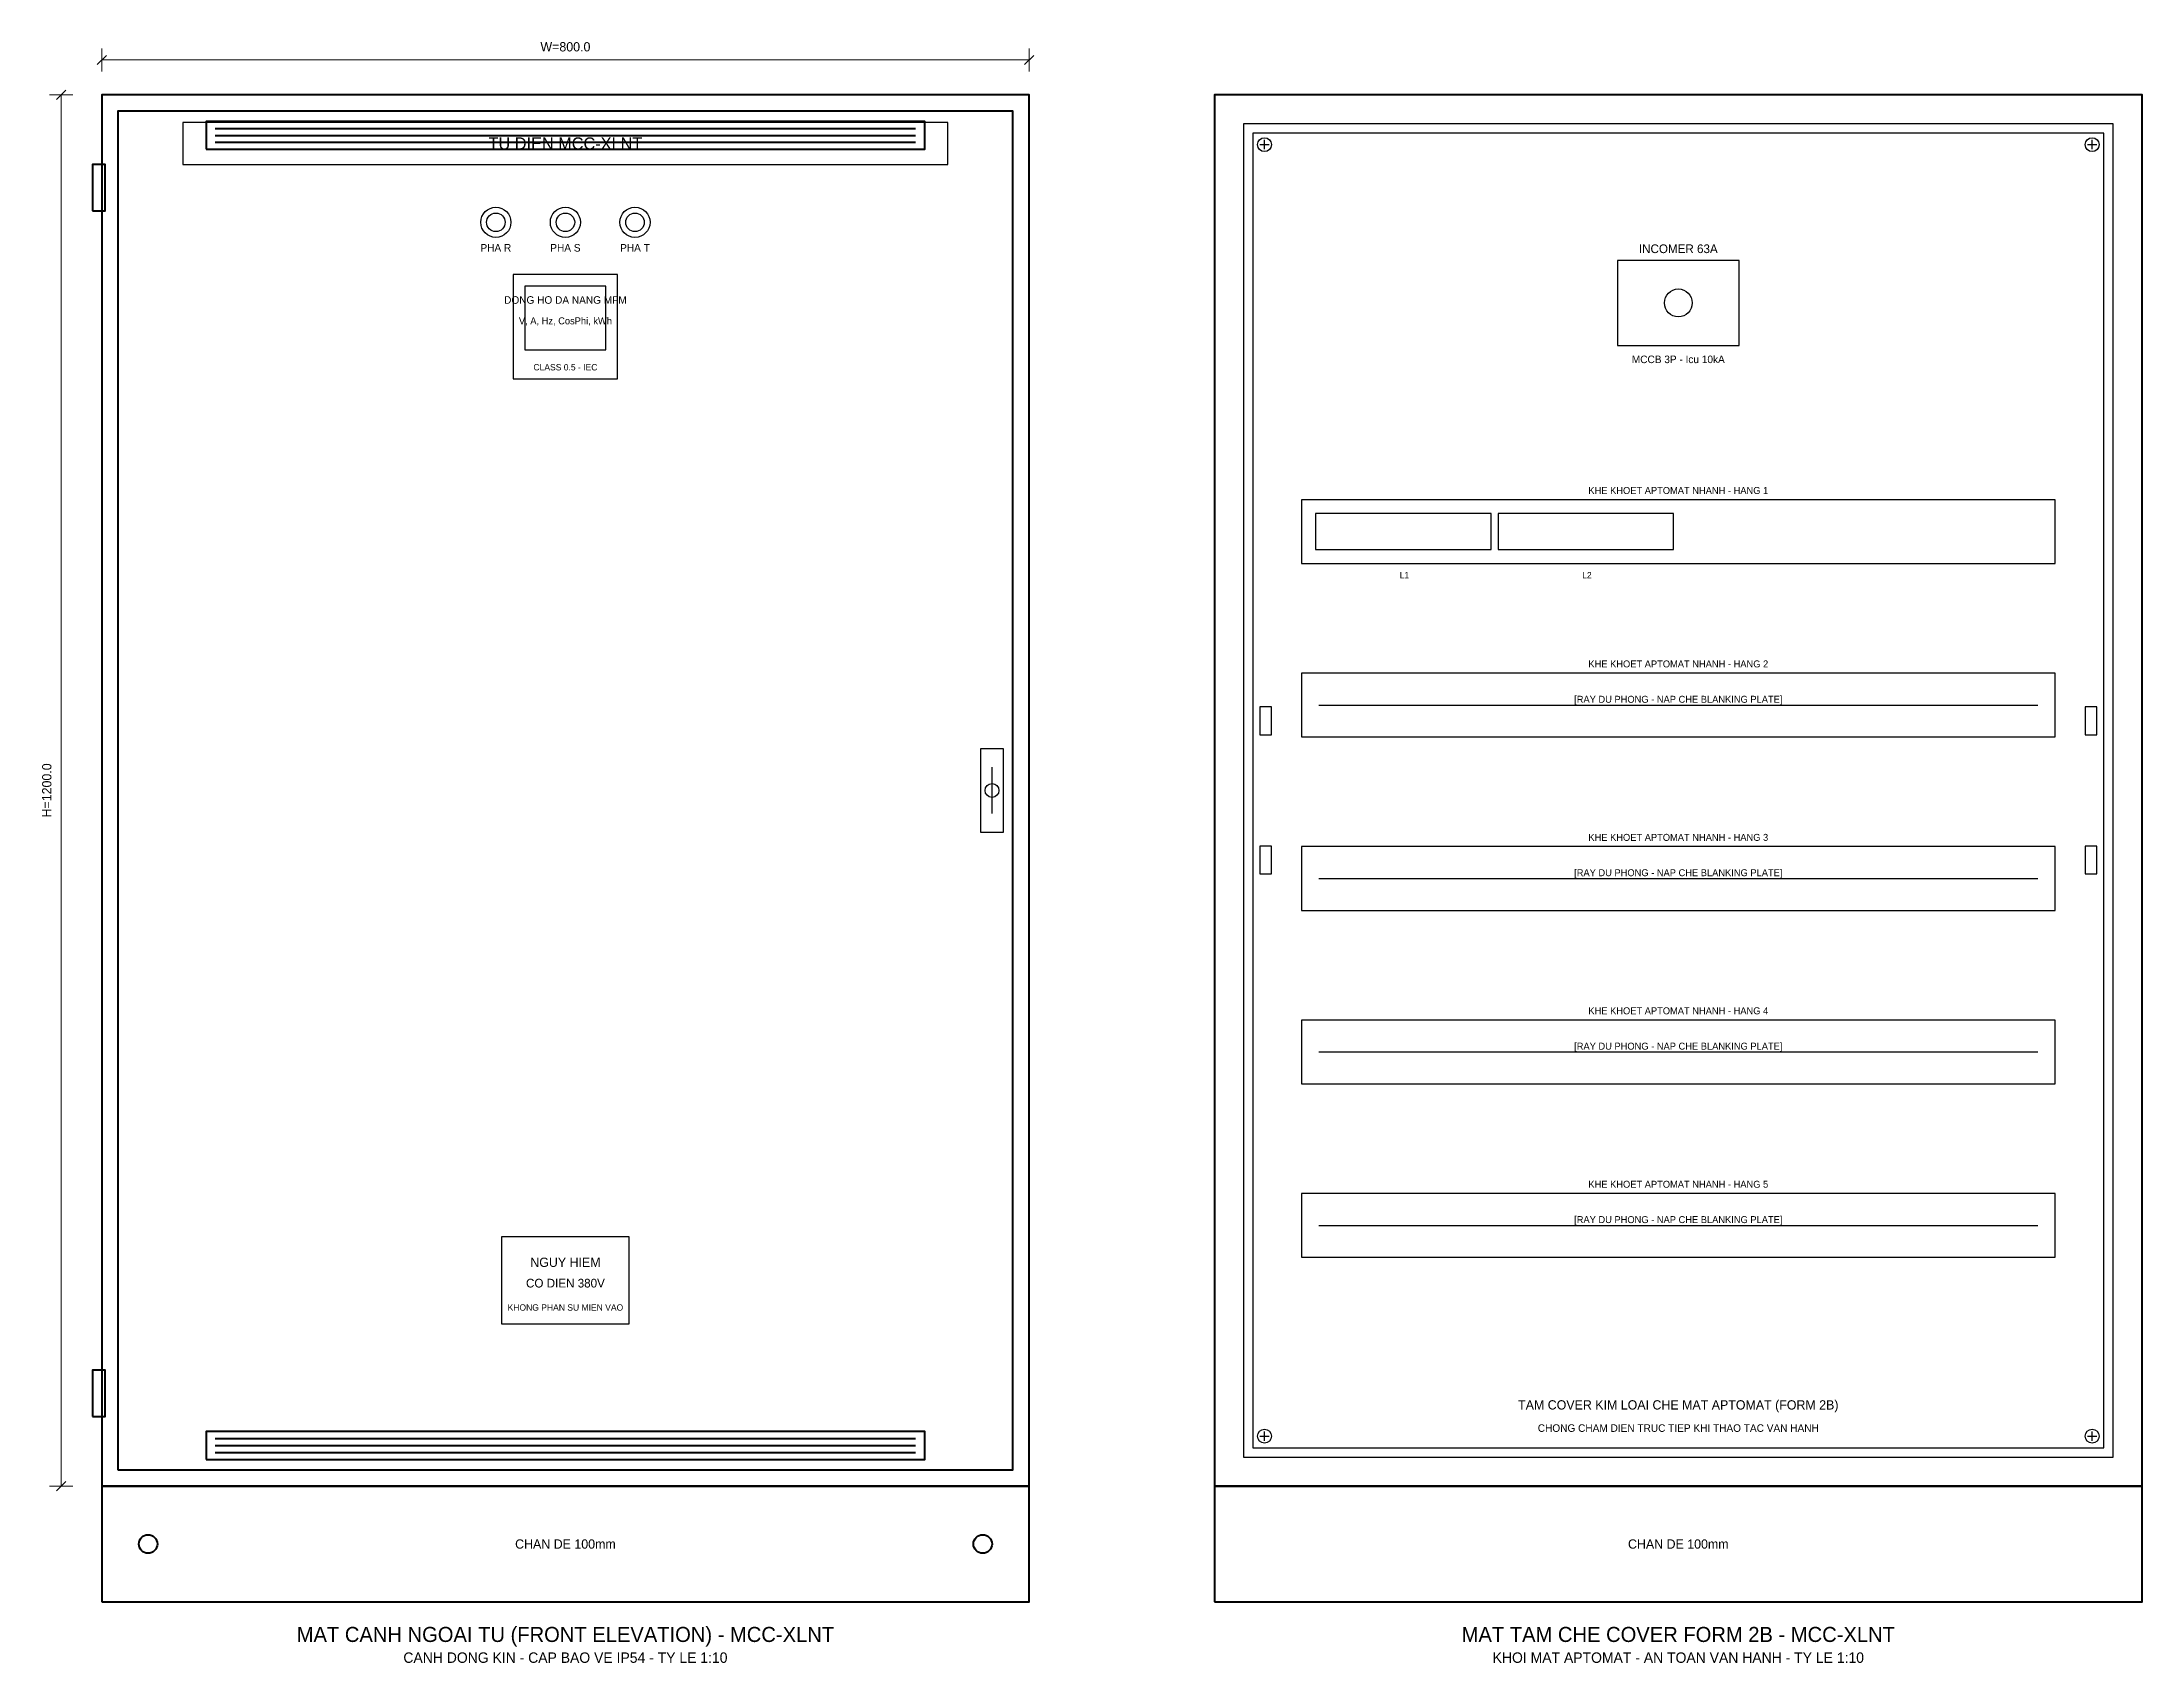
# Model space of a CAD drawing. Header units: metres. Extents: x 48 to 4690, y 45 to 1446.
# Drawn here: x 48 to 1860, y 47 to 1446 of the extents above; entities that cross this region are included whole.
import ezdxf
from ezdxf.enums import TextEntityAlignment as Align

# ---------------------------------------------------------------- set-up
doc = ezdxf.new("R2010")
doc.units = ezdxf.units.M
for name, color, linetype, lineweight in [('0_DEVICES', 7, 'Continuous', 30), ('0_DIM', 1, 'Continuous', 15), ('0_DOOR_ITEMS', 1, 'Continuous', 25), ('0_FRAME', 6, 'Continuous', 40), ('0_PLATE', 4, 'Continuous', 25), ('0_TEXT', 7, 'Continuous', 20), ('0_TEXT_TITLE', 3, 'Continuous', 30)]:
    doc.layers.add(name, color=color, linetype=linetype, lineweight=lineweight)

msp = doc.modelspace()

# ---------------------------------------------------------------- linework, layer by layer
at = {"layer": '0_DEVICES', "color": 8}
for p, q in [((1150, 873.6), (1770, 873.6)), ((1150, 724), (1770, 724)), ((1150, 574.4), (1770, 574.4)), ((1150, 424.8), (1770, 424.8))]:
    msp.add_line(p, q, dxfattribs=at)
at = {"layer": '0_DEVICES'}
msp.add_line((868, 780), (868, 820), dxfattribs=at)
for points in [[(1407.5, 1183.8), (1512.5, 1183.8), (1512.5, 1257.2), (1407.5, 1257.2), (1407.5, 1183.8)], [(1135, 995.7), (1785, 995.7), (1785, 1050.7), (1135, 1050.7), (1135, 995.7)], [(1147, 1007.7), (1298.5, 1007.7), (1298.5, 1038.7), (1147, 1038.7), (1147, 1007.7)], [(1304.5, 1007.7), (1456, 1007.7), (1456, 1038.7), (1304.5, 1038.7), (1304.5, 1007.7)], [(1135, 846.1), (1785, 846.1), (1785, 901.1), (1135, 901.1), (1135, 846.1)], [(1099, 848), (1109, 848), (1109, 872), (1099, 872), (1099, 848)], [(1811, 848), (1821, 848), (1821, 872), (1811, 872), (1811, 848)], [(858, 764), (878, 764), (878, 836), (858, 836), (858, 764)], [(1099, 728), (1109, 728), (1109, 752), (1099, 752), (1099, 728)], [(1135, 696.5), (1785, 696.5), (1785, 751.5), (1135, 751.5), (1135, 696.5)], [(1811, 728), (1821, 728), (1821, 752), (1811, 752), (1811, 728)], [(1135, 546.9), (1785, 546.9), (1785, 601.9), (1135, 601.9), (1135, 546.9)], [(1135, 397.3), (1785, 397.3), (1785, 452.3), (1135, 452.3), (1135, 397.3)]]:
    msp.add_lwpolyline(points, close=True, dxfattribs=at)
for centre, radius in [((1460, 1220.5), 12), ((868, 800), 6)]:
    msp.add_circle(centre, radius, dxfattribs=at)
at = {"layer": '0_DIM', "color": 1}
for p, q in [((96, 1426), (104, 1434)), ((100, 1420), (100, 1440)), ((896, 1426), (904, 1434)), ((900, 1420), (900, 1440)), ((100, 1430), (900, 1430)), ((55, 1400), (75, 1400)), ((61, 1396), (69, 1404)), ((65, 200), (65, 1400)), ((55, 200), (75, 200)), ((61, 196), (69, 204))]:
    msp.add_line(p, q, dxfattribs=at)
at = {"layer": '0_DOOR_ITEMS', "color": 7}
msp.add_lwpolyline([(455, 1155), (545, 1155), (545, 1245), (455, 1245), (455, 1155)], close=True, dxfattribs=at)
at = {"layer": '0_DOOR_ITEMS', "color": 4}
msp.add_lwpolyline([(465, 1180), (535, 1180), (535, 1235), (465, 1235), (465, 1180)], close=True, dxfattribs=at)
at = {"layer": '0_DOOR_ITEMS', "color": 2}
msp.add_lwpolyline([(445, 340), (555, 340), (555, 415), (445, 415), (445, 340)], close=True, dxfattribs=at)
at = {"layer": '0_DOOR_ITEMS', "color": 1}
for radius in [13, 8]:
    msp.add_circle((440, 1290), radius, dxfattribs=at)
at = {"layer": '0_DOOR_ITEMS', "color": 2}
for radius in [13, 8]:
    msp.add_circle((500, 1290), radius, dxfattribs=at)
at = {"layer": '0_DOOR_ITEMS', "color": 3}
for radius in [13, 8]:
    msp.add_circle((560, 1290), radius, dxfattribs=at)
at = {"layer": '0_FRAME'}
for p, q in [((198, 1371), (802, 1371)), ((198, 1365), (802, 1365)), ((198, 1359), (802, 1359)), ((198, 241), (802, 241)), ((198, 235), (802, 235)), ((198, 229), (802, 229))]:
    msp.add_line(p, q, dxfattribs=at)
for points in [[(100, 200), (900, 200), (900, 1400), (100, 1400), (100, 200)], [(1060, 200), (1860, 200), (1860, 1400), (1060, 1400), (1060, 200)], [(114, 214), (886, 214), (886, 1386), (114, 1386), (114, 214)], [(190, 1353), (810, 1353), (810, 1377), (190, 1377), (190, 1353)], [(92, 1300), (103, 1300), (103, 1340), (92, 1340), (92, 1300)], [(92, 260), (103, 260), (103, 300), (92, 300), (92, 260)], [(190, 223), (810, 223), (810, 247), (190, 247), (190, 223)], [(100, 100), (900, 100), (900, 200), (100, 200), (100, 100)], [(1060, 100), (1860, 100), (1860, 200), (1060, 200), (1060, 100)]]:
    msp.add_lwpolyline(points, close=True, dxfattribs=at)
for centre in [(140, 150), (860, 150)]:
    msp.add_circle(centre, 8, dxfattribs=at)
at = {"layer": '0_PLATE', "color": 4}
for p, q in [((1103, 1353), (1103, 1361)), ((1817, 1353), (1817, 1361)), ((1099, 1357), (1107, 1357)), ((1813, 1357), (1821, 1357)), ((1099, 243), (1107, 243)), ((1103, 239), (1103, 247)), ((1813, 243), (1821, 243)), ((1817, 239), (1817, 247))]:
    msp.add_line(p, q, dxfattribs=at)
for points in [[(170, 1340), (830, 1340), (830, 1376), (170, 1376), (170, 1340)], [(1085, 225), (1835, 225), (1835, 1375), (1085, 1375), (1085, 225)], [(1093, 233), (1827, 233), (1827, 1367), (1093, 1367), (1093, 233)]]:
    msp.add_lwpolyline(points, close=True, dxfattribs=at)
for centre in [(1103, 1357), (1817, 1357), (1103, 243), (1817, 243)]:
    msp.add_circle(centre, 6, dxfattribs=at)

# ---------------------------------------------------------------- texts
at = {"layer": '0_TEXT', "color": 1}
msp.add_text('W=800.0', height=8, dxfattribs=at).set_placement((500, 1435), align=Align.BOTTOM_CENTER)
msp.add_text('PHA R', height=6.5, dxfattribs=at).set_placement((440, 1268), align=Align.MIDDLE_CENTER)
at = {"layer": '0_TEXT', "color": 2}
for s, height, p in [('PHA S', 6.5, (500, 1268)), ('KHONG PHAN SU MIEN VAO', 5.5, (500, 354))]:
    msp.add_text(s, height=height, dxfattribs=at).set_placement(p, align=Align.MIDDLE_CENTER)
at = {"layer": '0_TEXT', "color": 3}
msp.add_text('PHA T', height=6.5, dxfattribs=at).set_placement((560, 1268), align=Align.MIDDLE_CENTER)
at = {"layer": '0_TEXT'}
for s, height, p in [('V, A, Hz, CosPhi, kWh', 6, (500, 1205)), ('CLASS 0.5 - IEC', 5.5, (500, 1165)), ('MCCB 3P - Icu 10kA', 6.5, (1460, 1171.8)), ('KHE KHOET APTOMAT NHANH - HANG 1', 6, (1460, 1058.7)), ('KHE KHOET APTOMAT NHANH - HANG 2', 6, (1460, 909.1)), ('KHE KHOET APTOMAT NHANH - HANG 3', 6, (1460, 759.5)), ('KHE KHOET APTOMAT NHANH - HANG 4', 6, (1460, 609.9)), ('KHE KHOET APTOMAT NHANH - HANG 5', 6, (1460, 460.3)), ('CHONG CHAM DIEN TRUC TIEP KHI THAO TAC VAN HANH', 6.5, (1460, 250)), ('CHAN DE 100mm', 8, (500, 150)), ('CHAN DE 100mm', 8, (1460, 150)), ('CANH DONG KIN - CAP BAO VE IP54 - TY LE 1:10', 9, (500, 52)), ('KHOI MAT APTOMAT - AN TOAN VAN HANH - TY LE 1:10', 9, (1460, 52))]:
    msp.add_text(s, height=height, dxfattribs=at).set_placement(p, align=Align.MIDDLE_CENTER)
at = {"layer": '0_TEXT', "color": 8}
for p in [(1460, 878.6), (1460, 729), (1460, 579.4), (1460, 429.8)]:
    msp.add_text('[RAY DU PHONG - NAP CHE BLANKING PLATE]', height=6, dxfattribs=at).set_placement(p, align=Align.MIDDLE_CENTER)
at = {"layer": '0_TEXT', "color": 1}
msp.add_text('H=1200.0', height=8, rotation=90, dxfattribs=at).set_placement((59, 800), align=Align.BOTTOM_CENTER)
at = {"layer": '0_TEXT_TITLE', "color": 3}
for s, height, p in [('TU DIEN MCC-XLNT', 10.5, (500, 1358)), ('INCOMER 63A', 7.5, (1460, 1267.2)), ('DONG HO DA NANG MFM', 6.5, (500, 1223)), ('L1', 5.5, (1223.8, 985.7)), ('L2', 5.5, (1381.2, 985.7)), ('TAM COVER KIM LOAI CHE MAT APTOMAT (FORM 2B)', 8, (1460, 270))]:
    msp.add_text(s, height=height, dxfattribs=at).set_placement(p, align=Align.MIDDLE_CENTER)
at = {"layer": '0_TEXT_TITLE', "color": 1}
for s, height, p in [('NGUY HIEM', 8, (500, 393)), ('CO DIEN 380V', 7.5, (500, 375))]:
    msp.add_text(s, height=height, dxfattribs=at).set_placement(p, align=Align.MIDDLE_CENTER)
at = {"layer": '0_TEXT_TITLE'}
for s, p in [('MAT CANH NGOAI TU (FRONT ELEVATION) - MCC-XLNT', (500, 72)), ('MAT TAM CHE COVER FORM 2B - MCC-XLNT', (1460, 72))]:
    msp.add_text(s, height=13, dxfattribs=at).set_placement(p, align=Align.MIDDLE_CENTER)

doc.saveas('drawing.dxf')
